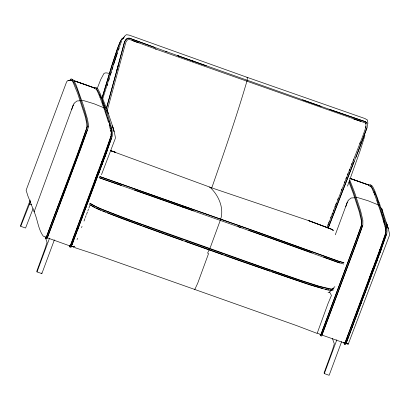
<?xml version="1.0" encoding="UTF-8"?>
<svg xmlns="http://www.w3.org/2000/svg" width="410" height="410" viewBox="0 0 410 410"><rect width="100%" height="100%" fill="white"/><g stroke="black" fill="none" stroke-linecap="round" stroke-linejoin="round"><path stroke-width="0.61" d="M365.858 123.846L365.863 123.118L155.113 48.831M367.908 123.471L367.462 120.022L364.905 118.531L246.963 77.275L129.381 35.173L126.403 34.706L125.004 35.788L123.067 38.581M96.15 87.699L97.862 88.97L100.127 93.449L107.487 114.016L111.561 127.894L112.407 132.948L112.253 136.181L104.842 157.02L72.011 244.785L71.017 247.348L69.966 247.025C83.742 210.13 98.041 173.409 111.11 136.263C112.073 131.292 110.146 126.352 108.947 121.596C104.765 110.218 102.556 97.493 95.694 87.422L94.674 87.607L94.095 88.375M370.778 184.956L372.49 186.227L374.755 190.701L382.115 211.268L386.189 225.151L387.035 230.205L386.881 233.439L379.47 254.272L346.64 342.042L345.645 344.6L344.595 344.277C358.35 307.377 372.68 270.667 385.738 233.515C386.702 228.544 384.775 223.609 383.575 218.848C379.393 207.475 377.185 194.745 370.322 184.679L369.302 184.864L368.723 185.633M365.607 127.571L365.689 126.331M382.428 211.678L381.889 208.874L380.639 207.619M72.119 79.197L73.831 80.468L76.096 84.942L83.456 105.508L87.53 119.392L88.375 124.445L88.222 127.679L80.816 148.512L46.991 238.84L45.935 238.512L45.346 237.231M89.657 197.753L89.718 197.2M364.285 295.01L367.509 286.385M381.987 212.37L382.115 211.268M107.748 117.665L107.528 119.264L106.861 117.163M384.677 225.459L382.156 216.516L382.376 214.917M111.392 129.012L111.561 127.894M386.02 226.269L386.189 225.151M45.935 238.512C59.429 201.033 75.015 164.149 87.325 126.29C87.545 121.14 85.726 116.184 84.378 111.284C80.309 100.532 78.284 88.406 71.663 78.92L70.643 79.104L70.069 79.873M111.756 130.79L111.94 129.673M349.868 180.292L354.691 192.756L360.58 210.714L362.86 220.354L362.85 224.931L355.444 245.769L321.619 336.097L320.564 335.769L361.707 225.013L361.902 220.575L360.062 212.144L354.24 194.068L349.417 181.199M386.384 228.042L386.568 226.93M109.291 124.414L109.465 123.395M383.832 222.184L384.093 220.647M111.3 131.825L111.018 134.905L111.423 133.542M385.6 230.85L385.928 229.077M101.659 162.442L101.839 161.566M110.874 131.328L111.089 130.288M376.288 259.694L376.467 258.818M385.395 229.103L385.713 227.54M105.344 107.635L104.309 107.266L103.756 107.84L102.413 103.961L102.705 102.618M380.131 210.274L377.041 201.218L377.333 199.875M46.243 237.287L77.808 153.058L86.874 127.669L86.741 123.343L85.172 116.425L77.705 93.536L73.108 82.313L71.565 80.175L70.802 79.868L70.12 80.324M70.274 245.795L105.119 152.71L110.905 136.171M321.937 334.888L320.871 334.545L355.721 241.459L361.502 224.921L361.369 220.6L359.114 211.258L353.01 192.71L349.048 182.286M344.902 343.047L379.747 249.962L385.984 232.05M34.158 211.719L73.246 105.047L71.647 109.629M247.076 80.591L247.476 77.89L246.963 77.275M362.24 226.638L362.522 225.387M386.553 233.89L377.876 258.172M98.221 171.288L94.495 181.676M98.702 173.527L111.638 137.888M372.849 268.545L369.123 278.928M373.331 270.784L377.656 258.772L376.682 261.785M106.472 108.542L124.645 41.805L126.234 39.227L127.715 38.217L129.365 38.14L154.698 47.468M246.969 81.016C236.744 116.061 224.747 150.567 212.769 185.043L211.703 188M220.59 219.406C224.439 207.967 218.253 194.709 209.823 187.109L110.203 150.511M118.664 63.898L106.287 108.665M385.779 231.706L386.046 230.799M102.141 97.524L111.089 67.86L117.163 49.267L119.874 42.384L121.698 39.032L123.297 37.812M107.169 110.72L125.747 42.548L126.736 40.733L128.458 39.068L156.066 49.154M102.3 97.483L112.145 64.975L117.547 48.703L119.817 42.84L121.657 39.288L123.477 37.792M107.123 85.813L107.661 84.019M108.742 80.442L109.285 78.653M110.372 75.076L111.274 72.099M77.557 230.071L81.6 218.884M352.185 327.323L352.836 325.186M102.772 98.754L117.614 51.399L121.58 41.143M208.68 253.242L197.697 283.248L194.806 289.475L96.037 254.61L75.122 247.742L74.42 246.102M112.017 69.736L112.94 66.784M113.683 64.421L114.605 61.464M110.08 125.685L109.716 126.839L109.936 127.751M384.339 224.096L384.708 222.937M364.931 135.597L359.826 151.572L347.516 186.089M220.411 219.965L210.668 246.492L207.516 253.283M102.054 164.533L103.028 161.514M111.059 135.715L111.356 134.793M317.355 332.817L327.928 303.779L331.439 295.456L329.548 291.879M114.79 60.875L117.434 53.028M317.13 333.099L317.043 333.361L296.481 325.55L194.806 289.475L194.586 289.101M104.842 157.02L107.241 150.537M379.47 254.272L381.869 247.794M366.883 127.838L359.872 146.929M87.417 129.934L78.997 153.012M360.697 231.066L362.045 227.191M348.151 337.696L345.968 343.395L348.285 344.057L389.382 235.571L389.387 233.331L388.521 229.518L381.935 209.003M357.377 240.132L360.487 231.629M78.771 153.612L71.591 172.892M54.371 239.87L41.856 273.619L37.023 271.907L49.533 238.159M335.293 234.792L347.362 202.058L345.763 206.645M349.617 261.042L357.171 240.701M341.663 341.55L329.148 375.293L324.315 373.582L336.825 339.839M68.767 180.461L71.376 173.471M68.547 181.046L54.392 218.858M81.815 218.31L95.622 181.394L95.648 181.727M95.832 180.825L99.015 172.292M336.487 296.184L349.402 261.611M348.469 337.21L364.131 295.026M367.642 285.637L373.643 269.544M54.181 219.427L47.309 237.636M77.982 228.529L71.34 246.138L73.841 239.952M336.272 296.758L322.152 334.324M77.075 239.522L77.526 238.328M81.559 227.606L82.01 226.417M84.024 221.051L84.921 218.668M85.372 217.479L86.044 215.691M86.495 214.502L87.391 212.119M87.837 210.924L88.509 209.136M88.96 207.947L89.857 205.564M101.485 174.675L115.271 138.554L115.384 137.411L114.41 132.502L112.437 125.798L107.825 111.986M30.227 200.131L20.5 225.659L20.741 226.325L25.574 228.037L33.072 208.644M359.801 143.541L360.226 142.434M345.968 343.395L348.126 337.717M118.454 50.01L119.12 48.272M327.856 225.136L328.292 224.003M328.728 222.871L329.163 221.738M330.685 217.777L331.121 216.644M331.992 214.384L332.423 213.256M326.965 227.852L362.665 136.397L365.992 126.931L365.863 123.118M328.282 227.591L330.035 223.04M330.255 222.476L336.215 206.988M328.133 228.38L356.772 154.862M20.741 226.325L30.632 201.274M333.294 210.991L333.73 209.874M334.811 207.076L335.242 205.953M335.672 204.836L336.323 203.155M337.666 199.696L338.112 198.542M336.446 206.399L351.411 168.377M97.313 88.263L100.742 79.499L104.007 73.395C105.816 72.314 108.102 73.195 109.952 73.749M357.007 154.273L359.652 147.492M355.941 157.358L367.063 127.787L367.437 124.66L366.847 122.851L365.577 121.749L329.604 109.398M86.582 129.017L87.079 127.756M110.613 137.519L111.11 136.263M341.412 190.102L341.848 188.995M361.21 226.269L361.707 225.013M385.241 234.776L385.738 233.515M344.297 182.788L344.759 181.635M345.912 178.729L346.378 177.561M347.542 174.629L348.008 173.456M349.146 170.596L349.597 169.458M351.642 164.328L352.093 163.185M353.23 160.325L353.686 159.177M351.647 167.792L354.199 161.376M73.313 105.211L73.892 103.92M347.424 202.227L348.008 200.931M102.413 103.961L100.045 97.457L100.481 96.519M377.041 201.218L374.673 194.714L375.109 193.776M85.89 207.434L86.607 205.907M81.841 218.371L82.328 217.346M360.518 304.691L361.236 303.164M356.228 316.136L356.956 314.598M108.517 122.508L108.947 121.596M383.145 219.765L383.575 218.848M116.819 70.915L116.527 71.473L124.425 42.117L125.998 39.38L127.659 38.279L129.406 38.202L167.049 51.891M100.045 97.457L99.235 95.407L99.702 94.541M374.673 194.714L373.864 192.659L374.33 191.798M105.119 152.71L105.503 152.084M379.747 249.962L380.131 249.336M122.359 39.657L124.24 36.844M378.384 205.097L378.937 204.523L379.973 204.887M331.403 290.198L329.23 292.427L328.077 292.653M332.269 289.301L334.878 286.621M333.668 288.322L332.935 288.871L331.136 289.014L319.856 286.446L300.648 280.332L263.522 267.566L133.173 221.21L103.156 209.776L94.561 205.928L89.99 203.206M103.028 105.729L103.643 105.319L104.632 105.565M377.656 202.986L378.271 202.571L379.26 202.822M71.217 80.611L71.781 80.252M369.876 186.371L370.953 186.109M333.909 288.927L331.71 289.332L329.348 289.065L317.299 285.944L299.679 280.25L243.514 260.816L166.275 233.449L121.083 216.951L97.703 207.67L89.764 203.314M333.176 290.239L330.363 290.413L327.016 289.844L309.119 284.637L240.731 261.124L164.374 234.054L122.103 218.638L99.107 209.623L94.787 207.644L89.37 204.472M80.56 100.747L77.034 100.978L74.702 102.751A8.323 8.159 -19.7 0 0 73.897 103.909M81.733 100.67L83.496 100.552L94.08 103.781L103.607 107.671L104.857 108.927M209.392 187.073L309.15 220.805L330.834 228.949L332.961 230.107M354.67 197.763L351.144 197.994L348.797 199.788A8.323 8.159 -19.7 0 0 348.013 200.926M355.844 197.681L357.612 197.569L368.195 200.797L377.723 204.687L378.973 205.943M330.521 290.085L331.716 290.167M71.883 80.621L68.316 80.339L72.078 80.662M72.191 80.662L68.065 80.283L66.635 81.815L26.112 190.24L27.834 195.79L34.209 211.924M343.877 262.579L339.977 261.688L257.249 231.983L100.301 176.725M343.775 264.025L337.481 262.257L271.943 238.635L99.164 177.679M343.893 262.846L337.363 260.914L267.1 235.612L99.404 176.449M325.381 289.199L326.509 289.429M327.641 289.66L328.769 289.89M321.199 288.076L322.993 288.558M71.309 246.272L74.174 247.04L71.212 246.225M344.851 343.129L321.906 335.031M345.999 343.442L348.285 344.057L345.856 343.385M71.166 246.215L74.046 247.01M315.7 286.457L320.599 287.917M182.537 206.983L185.197 207.783M307.936 284.007L315.09 286.277M339.798 262.897L328.969 258.997M299.049 281.075L307.346 283.807M360.974 121.437L353.604 118.967M110.623 150.665L115.374 152.243L110.577 150.639M349.868 178.36L368.774 185.069L350.109 178.417M110.9 181.866L115.333 183.362M349.894 178.37L368.436 184.92M115.886 183.552L121.237 185.371M110.326 181.671L102.592 178.96M277.621 273.726L298.459 280.881M74.261 80.806L94.32 87.909M261.078 268.002L269.939 271.066M271.707 271.681L277.027 273.521M134.521 189.973L157.763 198.107M244.596 262.236L260.488 267.797M158.352 198.312L193.53 210.735M227.294 256.142L244.011 262.031M165.666 51.383L333.468 110.772L365.269 121.678L366.591 122.841M302.621 99.902L321.061 106.405M248.87 230.317L268.96 237.441M197.999 245.78L212.652 250.966M213.241 251.171L223.194 254.692M224.952 255.312L226.709 255.932M29.371 203.995L31.519 204.754M269.549 237.646L311.964 252.785M185.627 241.387L197.41 245.57M164.584 233.884L182.67 240.337M190.834 60.326L193.663 61.341M206.455 65.877L177.745 55.678L180.272 56.59M163.985 233.669L142.767 226.012M135.346 223.301L141.629 225.592M138.385 42.778L132.153 40.431M323.721 257.06L328.384 258.782M134.777 223.091L107.271 212.759M69.592 245.81L47.222 237.779M238.066 226.52L241.034 227.683M369.456 185.627C372.075 186.857 372.567 190.327 373.864 192.659M94.828 88.37C97.447 89.6 97.939 93.075 99.235 95.407M99.584 177.755L102.069 178.77M102.608 210.848L105.524 212.042M317.34 333.115L320.763 334.555M46.079 237.298L43.229 236.104C38.12 229.108 37.664 219.606 34.163 211.821L34.148 211.683M96.14 208.039L100.86 210.13M95.038 207.491L90.318 204.903M333.284 230.282L330.609 228.841L308.909 220.739L330.609 228.841L333.397 230.353M106.108 110.182L107.779 111.858L108.286 113.806M319.974 334.483L320.564 335.769M344.005 342.991L344.595 344.277L344.477 342.606M69.377 245.733L69.966 247.025L69.849 245.349M102.756 98.702L107.733 111.73M332.402 338.491L334.329 343.882L332.479 349.93L324.079 372.915L324.315 373.582M45.11 236.816L47.037 242.202L45.187 248.25L36.787 271.241L37.023 271.907M41.62 272.947L41.856 273.619M103.955 108.435L104.56 110.213M104.76 110.808L106.692 116.635M380.316 210.822L382.156 216.516M107.692 119.802L108.189 121.427M386.953 224.28L388.173 228.483L386.548 222.814M112.842 127.269L114.057 131.466L112.437 125.798M109.203 124.927L109.46 125.885M384.795 225.987L385.026 227.037M110.049 128.207L110.285 129.258M110.49 130.303L110.674 131.333M370.25 278.651L370.276 278.979M377.589 198.05L377.62 199.219M87.991 126.013L88.012 126.946M344.733 343.078L343.549 342.75L344.702 343.067M85.019 84.48L74.594 80.954L94.664 88.053L85.019 84.48"/></g></svg>
